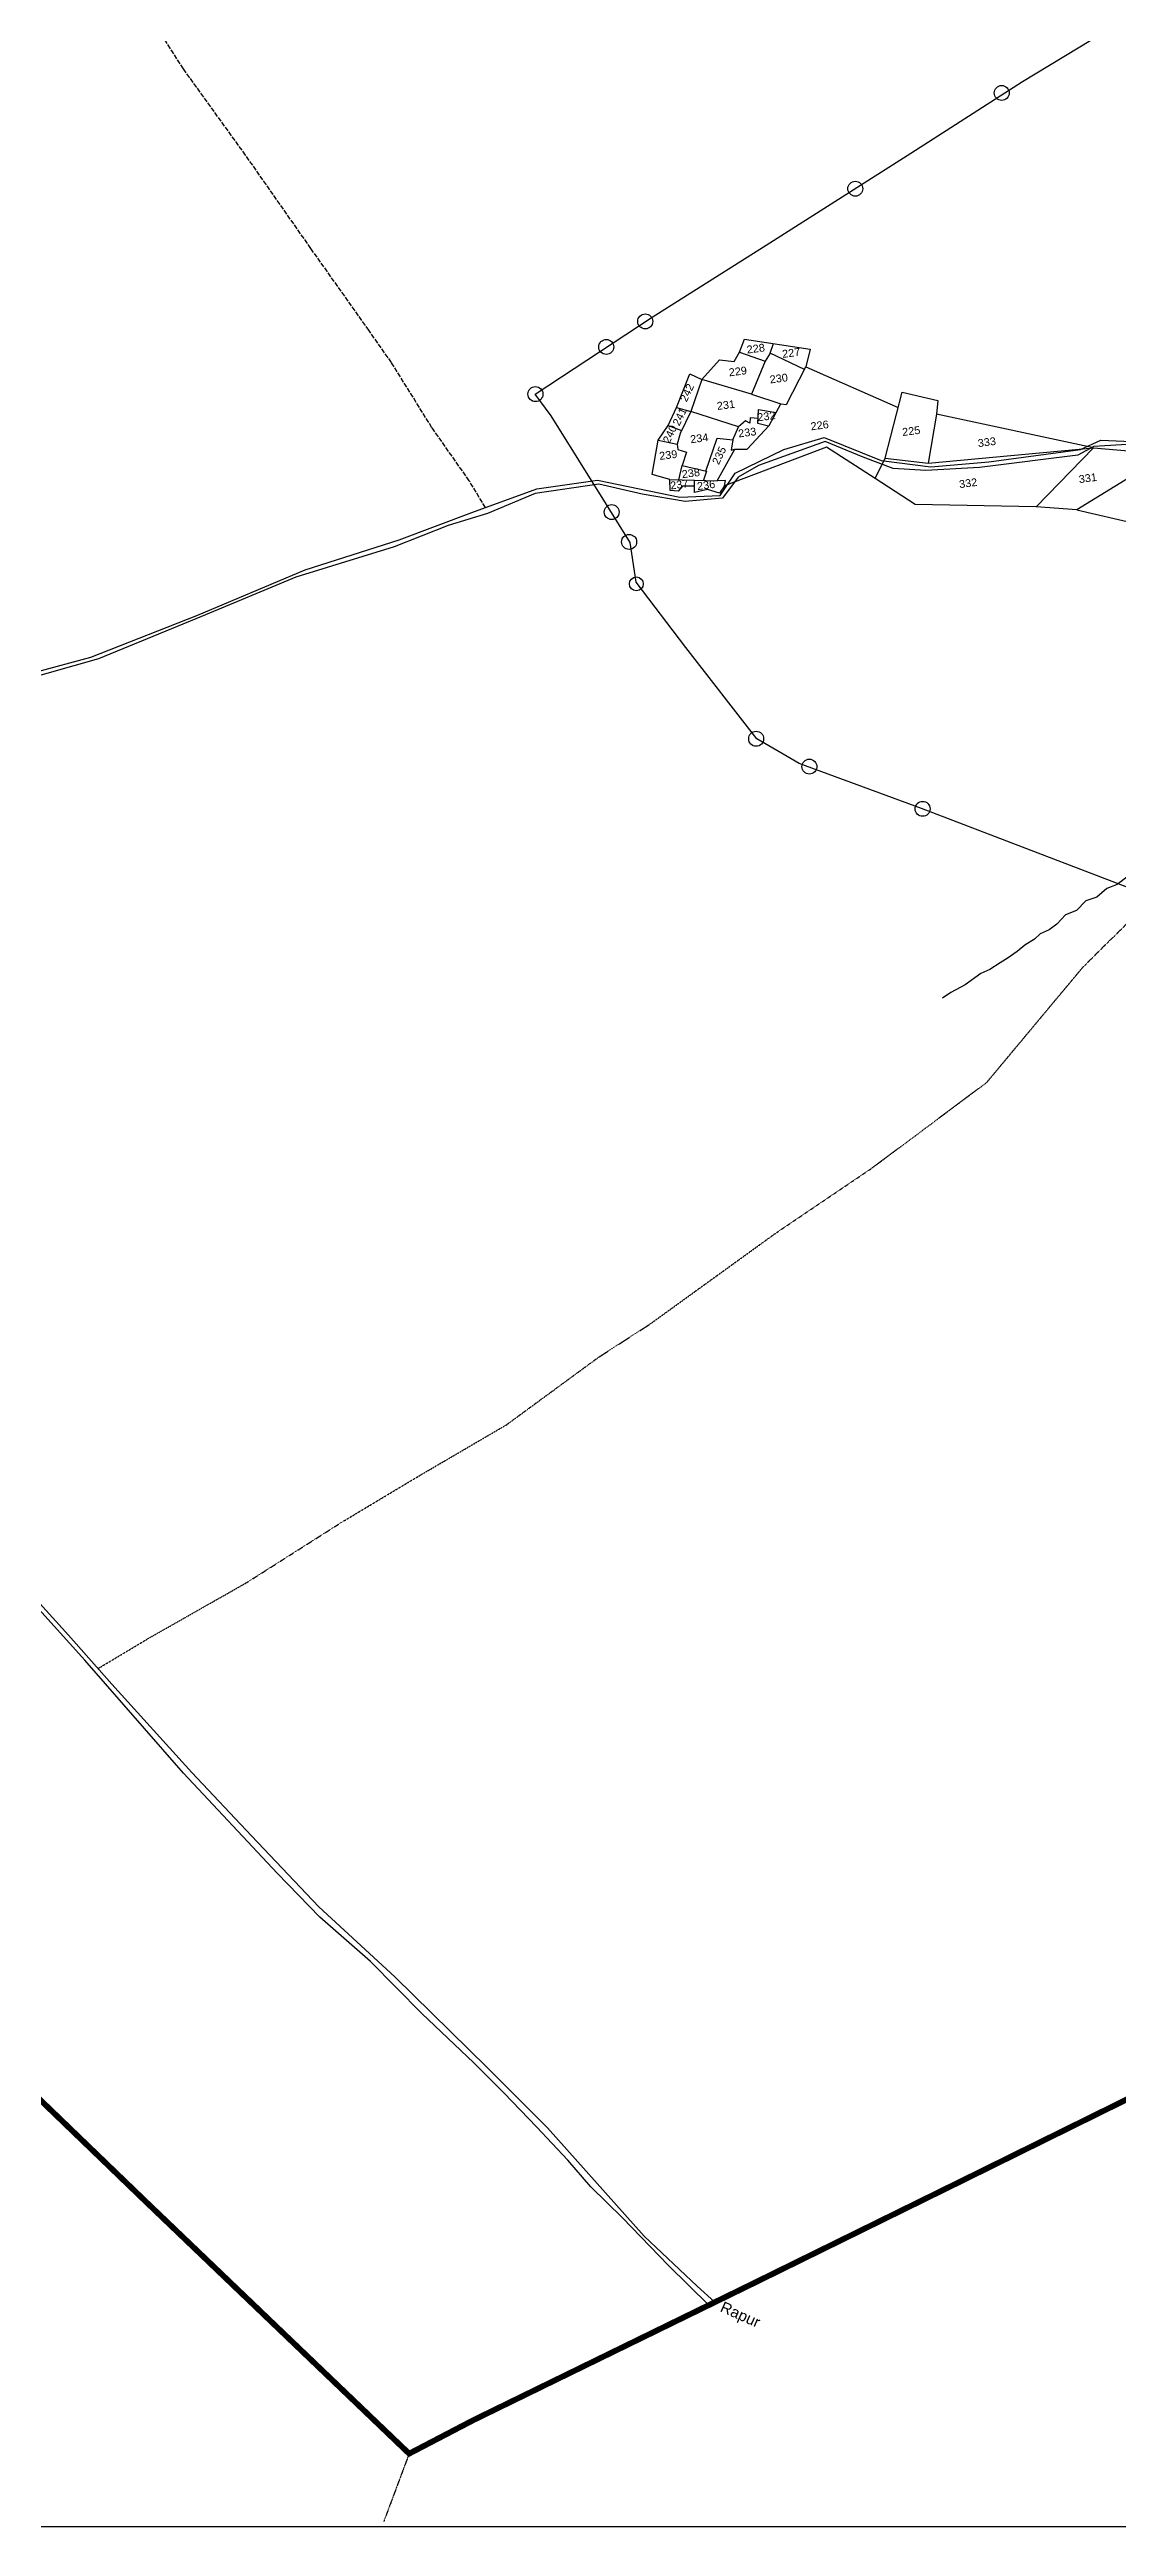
# Model space of a CAD drawing. Header units: inches. Extents: x 325586 to 341753, y 1581072 to 1592491.
# Drawn here: x 331097 to 333781, y 1581072 to 1587298 of the extents above; entities that cross this region are included whole.
import ezdxf

# ---------------------------------------------------------------- set-up
doc = ezdxf.new("R2010")
doc.units = ezdxf.units.IN
doc.header["$MEASUREMENT"] = 0
for name, pattern in [('ACAD_ISO02W100', [15, 12, -3]), ('ACAD_ISO03W100', [30, 12, -18]), ('ACAD_ISO07W100', [3, 0, -3]), ('BORDER', [1.75, 0.5, -0.25, 0.5, -0.25, 0, -0.25])]:
    doc.linetypes.add(name, pattern=pattern)
for name, color, linetype in [('C LINE COO', 6, 'Continuous'), ('CARTTRACK', 30, 'ACAD_ISO02W100'), ('NALA', 4, 'Continuous'), ('ROUND WELL', 5, 'Continuous'), ('SURVEY_BND', 7, 'Continuous'), ('TEXT', 7, 'Continuous')]:
    doc.layers.add(name, color=color, linetype=linetype)
for name, color, linetype, lineweight in [('FOOTPATH', 150, 'ACAD_ISO07W100', 30), ('ROAD', 1, 'Continuous', 25), ('VILL_BOUNDARY', 6, 'BORDER', 30)]:
    doc.layers.add(name, color=color, linetype=linetype, lineweight=lineweight)
doc.styles.get("Standard").update_dxf_attribs({"font": 'arial.ttf'})

msp = doc.modelspace()

# ---------------------------------------------------------------- linework, layer by layer
at = {"layer": 'C LINE COO', "color": 0}
msp.add_lwpolyline([(325585.5, 1581072.2), (341753, 1581072.2), (341753, 1592491.3), (325585.5, 1592491.3), (325585.5, 1581072.2)], dxfattribs=at)
at = {"layer": 'CARTTRACK'}
msp.add_lwpolyline([(332192.5, 1586146.9), (332151.9, 1586214.5), (332058.1, 1586347.7), (331956.4, 1586511.4), (331899.4, 1586592.5), (331753.7, 1586798.3), (331589.6, 1587032.8), (331433.2, 1587249.8), (331304.6, 1587451.6), (331211.2, 1587581.7), (331052.8, 1587822.5), (330866.2, 1588084.5), (330661.6, 1588351.2), (330579.8, 1588469.3)], dxfattribs=at)
at = {"layer": 'FOOTPATH', "ltscale": 0.01}
msp.add_lwpolyline([(331218.9, 1583228.8), (331345.3, 1583304.4), (331593, 1583445.1), (331834.7, 1583598.6), (332020.8, 1583710.1), (332246.1, 1583841.8), (332476.8, 1584011), (332604.5, 1584093.3), (332925.8, 1584325.5), (333164.2, 1584486.7), (333452.9, 1584702.1), (333695, 1584992.2), (333949.3, 1585244), (334111.3, 1585393.3), (334158.6, 1585438.6), (334276.1, 1585553.1), (334439.3, 1585679.8), (334580.2, 1585884.5), (334619.2, 1586008.5), (334746.1, 1586105.9), (334821.7, 1586150.1)], dxfattribs=at)
at = {"layer": 'NALA'}
msp.add_lwpolyline([(333808.2, 1585220.2), (333780.9, 1585199.4), (333754.3, 1585189.6), (333729.5, 1585167.8), (333701.5, 1585158), (333678, 1585134), (333650.8, 1585123.1), (333628.8, 1585100.1), (333609.8, 1585085.6), (333586.7, 1585075.3), (333572.5, 1585061.7), (333548.4, 1585046.6), (333529, 1585031.3), (333506.6, 1585015.2), (333486.8, 1585002.7), (333460.8, 1584985.7), (333438, 1584975.7), (333398.7, 1584947.4), (333362.2, 1584928.2), (333341.9, 1584913.5)], dxfattribs=at)
at = {"layer": 'ROAD'}
for points in [[(330926.5, 1585697.3), (331200.6, 1585770.7), (331467.2, 1585876), (331739.4, 1585990), (331975.7, 1586065.8), (332158.2, 1586134.3), (332321.4, 1586194.4), (332474.1, 1586215.7), (332681.1, 1586172.8), (332782.6, 1586177.2), (332820, 1586233.3), (332942.9, 1586292.5), (333044.3, 1586323.2), (333187.5, 1586265.2), (333312.3, 1586249.7), (333458.4, 1586262), (333688.1, 1586292.9), (333739.4, 1586316.4), (333991.5, 1586305.7)], [(333819.3, 1586306.4), (333721.7, 1586300.3), (333681.5, 1586278.7), (333434.7, 1586248), (333300, 1586240.1), (333217.7, 1586245.3), (333142.2, 1586273.3), (333046.9, 1586312.7), (332878.6, 1586252.4), (332828.3, 1586223.4), (332788.6, 1586170.8), (332694.9, 1586161.9), (332586.8, 1586180.2), (332478, 1586205.6), (332317.8, 1586181.9), (332198.1, 1586132), (332098.6, 1586101.9), (331963.5, 1586048.5), (331716.2, 1585972), (331479.2, 1585873.1), (331219.8, 1585766.5), (331028.4, 1585712.6)], [(332754.5, 1581628.7), (332653.1, 1581728.4), (332536.8, 1581848.3), (332457.4, 1581925.8), (332399.3, 1581993), (332321.1, 1582077.1), (332240, 1582161.4), (332163.6, 1582237.9), (332032.3, 1582361.5), (331904, 1582492.1), (331776.5, 1582604), (331668.9, 1582714.2), (331433.5, 1582965.9), (331185.2, 1583249.7), (330922.3, 1583540.1)], [(330943.2, 1583533.8), (331144.6, 1583312.3), (331253.7, 1583189.7), (331454.4, 1582967), (331604.5, 1582808.5), (331773.4, 1582629.5), (331964.4, 1582454.1), (332197.5, 1582225.4), (332349, 1582073.9), (332591.5, 1581802.2), (332725, 1581676.6), (332769.5, 1581636.1)]]:
    msp.add_lwpolyline(points, dxfattribs=at)
at = {"layer": 'ROUND WELL'}
for centre, radius in [((333490.4, 1587189), 18.8), ((333122.4, 1586948.4), 18.8), ((332594.2, 1586614.8), 18.8), ((332496.2, 1586550.7), 18.8), ((332318.3, 1586432.1), 18.8), ((332509.9, 1586135.5), 18.8), ((332553.8, 1586060.6), 18.8), ((332571.9, 1585955.1), 17.3), ((332873.1, 1585565.7), 18.8), ((333006.9, 1585495.7), 18.8), ((333291.5, 1585389.6), 18.8)]:
    msp.add_circle(centre, radius, dxfattribs=at)
at = {"layer": 'SURVEY_BND'}
for points in [[(333993.8, 1585121), (333289.1, 1585390.5), (332981.4, 1585503.6), (332874.5, 1585566), (332696.3, 1585795.5), (332571.7, 1585959.1), (332556.6, 1586058.7), (332497.3, 1586154.7), (332358, 1586377.6), (332317.8, 1586431.9), (332611.9, 1586625.3), (332907.5, 1586812.3), (333262.2, 1587038), (333542.7, 1587218.2), (333926.3, 1587450.7)], [(332736.8, 1586469.1), (332781.3, 1586518.2), (332817.7, 1586513.7), (332831.5, 1586537.4), (332895.7, 1586514.5), (332861, 1586431.8), (332736.8, 1586469.1)], [(332831.5, 1586537.4), (332843.4, 1586570.1), (333008.9, 1586545.3), (332998, 1586500.5)], [(332908.3, 1586534.8), (332895.7, 1586514.5)], [(332994.5, 1586493.7), (332908.3, 1586534.8), (332916.6, 1586559.2)], [(332672.7, 1586398.4), (332706.8, 1586483), (332736.8, 1586469.1), (332708.8, 1586388)], [(333172.5, 1586220.3), (333050.1, 1586298.7), (332793.2, 1586201.5), (332796.3, 1586215.3), (332775.4, 1586214.2), (332819.9, 1586293.4), (332850.7, 1586293.8), (332906.1, 1586353.2), (332935.3, 1586407.8), (332949.7, 1586406), (332998, 1586500.5), (333230, 1586398.8)], [(332652.3, 1586353.3), (332672.7, 1586398.4), (332708.8, 1586388)], [(332861, 1586431.8), (332935.3, 1586407.8)], [(332904.4, 1586351.3), (332877.6, 1586358.5), (332879.1, 1586393.7), (332923.7, 1586386.1)], [(333197, 1586271.2), (333240, 1586437.3), (333330.2, 1586416.2), (333326.5, 1586381.9)], [(332627.1, 1586316.7), (332652.3, 1586353.3), (332685.4, 1586340.3)], [(332814.1, 1586317.3), (332829.1, 1586349.9), (332708.8, 1586388), (332681.7, 1586332.8), (332674.4, 1586306.4), (332676.5, 1586292.5), (332697.9, 1586286.1), (332687.4, 1586252.3)], [(332878.1, 1586370.9), (332858.4, 1586372.5), (332857, 1586358.9), (332846.2, 1586365), (332829.1, 1586349.9)], [(333721.4, 1586297.3), (333326.5, 1586381.9), (333305.4, 1586258.9), (333721.4, 1586297.3)], [(332656.5, 1586217.2), (332612, 1586229.9), (332627.1, 1586316.7), (332674.4, 1586306.4)], [(332746.4, 1586238.3), (332775.2, 1586321.2), (332814.1, 1586317.3), (332810.7, 1586291.5), (332819.9, 1586293.4)], [(333577.2, 1586148.7), (333273.1, 1586154.9), (333172.5, 1586220.3), (333197, 1586271.2), (333305.4, 1586258.9)], [(333679.4, 1586141.1), (333577.2, 1586148.7), (333721.4, 1586297.3), (333907.5, 1586281.2)], [(334011.7, 1586273.3), (333907.5, 1586281.2), (333679.4, 1586141.1), (333841.7, 1586103.4)], [(332718, 1586200.4), (332687.8, 1586200.9), (332677, 1586188.3), (332657.2, 1586189.5), (332656.5, 1586217.2), (332717.7, 1586216.2)], [(332678.4, 1586216.8), (332687.4, 1586252.3), (332748, 1586238), (332740.9, 1586215.4)], [(332793.2, 1586201.5), (332780.7, 1586183.2), (332750.9, 1586192), (332718.4, 1586184.7), (332717.7, 1586216.2), (332775.4, 1586214.2)]]:
    msp.add_lwpolyline(points, dxfattribs=at)
at = {"layer": 'VILL_BOUNDARY', "color": 6, "linetype": 'ACAD_ISO03W100', "lineweight": -2, "ltscale": 3, "const_width": 14.5}
msp.add_lwpolyline([(334262.3, 1582371.5), (333390, 1581940.9), (332870.1, 1581685.2), (332162.8, 1581339.7), (332000.8, 1581255.2), (331342.9, 1581884.8), (331047.9, 1582169.1)], dxfattribs=at)
at = {"layer": 'VILL_BOUNDARY'}
msp.add_lwpolyline([(332000.8, 1581255.2), (331937, 1581084.6)], dxfattribs=at)

# ---------------------------------------------------------------- texts
at = {"layer": 'TEXT'}
for s, height, rotation, p in [('228', 19.62, 7.40431, (332850.7, 1586533.9)), ('227', 19.62, 7.40431, (332939.7, 1586523)), ('242', 19.62, 64.58025, (332698.2, 1586410.9)), ('229', 19.62, 7.40431, (332805.6, 1586476.6)), ('230', 19.62, 7.40431, (332908.5, 1586458.8)), ('241', 19.62, 64.58025, (332679.8, 1586350.5)), ('231', 19.62, 7.40431, (332775.6, 1586392.1)), ('240', 19.62, 64.58025, (332655.1, 1586306.8)), ('234', 19.62, 7.40431, (332708.7, 1586308.5)), ('233', 19.62, 7.40431, (332829.2, 1586323.1)), ('232', 19.62, 7.40431, (332877.5, 1586363.7)), ('226', 19.62, 7.40431, (333011.3, 1586341)), ('225', 19.62, 7.40431, (333241.4, 1586326.7)), ('239', 19.62, 7.40431, (332630.7, 1586266.5)), ('235', 19.62, 64.58025, (332779.1, 1586252.9)), ('333', 19.62, 7.40431, (333431.5, 1586298.8)), ('237', 19.62, 7.40431, (332658.4, 1586192.3)), ('238', 19.62, 7.40431, (332687.4, 1586220.7)), ('236', 19.62, 7.40431, (332725.9, 1586190.8)), ('332', 19.62, 7.40431, (333384.6, 1586195.7)), ('331', 19.62, 7.40431, (333685.4, 1586208.3)), ('Rapur', 27.47, 335.8818, (332780.4, 1581613.8))]:
    msp.add_text(s, height=height, rotation=rotation, dxfattribs=at).set_placement(p)

doc.saveas('drawing.dxf')
